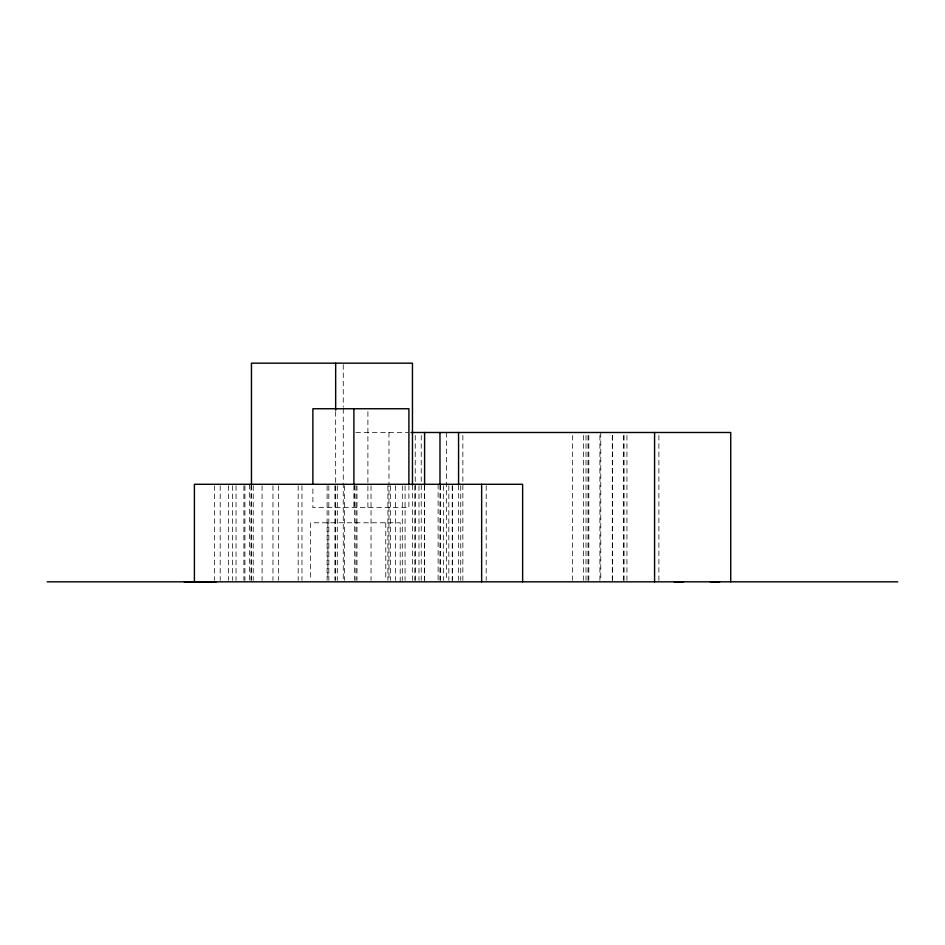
<?xml version="1.0" encoding="UTF-8"?>
<svg xmlns="http://www.w3.org/2000/svg" width="945" height="945" viewBox="0 0 945 945"><rect width="100%" height="100%" fill="white"/><g stroke="black" fill="none" stroke-linecap="round" stroke-linejoin="round"><path stroke-width="0.71" stroke-dasharray="4.72 3.54" d="M355.852 432.491L408.098 432.491M658.878 435.421L658.878 580.36M626.948 435.421L626.948 580.36M624.078 435.421L624.078 580.36M623.546 435.421L623.546 580.36M612.419 435.421L612.419 580.36M612.289 435.421L612.289 580.36M600.772 432.491L600.772 580.36M599.91 435.421L599.91 580.36M588.818 435.421L588.818 580.36M588.014 435.421L588.014 580.36M585.994 435.421L585.994 580.36M583.455 435.421L583.455 580.36M572.505 435.421L572.505 580.36M486.202 485.742L486.202 580.372M462.861 435.421L462.861 580.36M460.735 485.742L460.735 580.372M458.561 485.198L458.561 580.36M452.501 485.742L452.501 580.372M452.206 485.742L452.206 580.372M448.84 485.742L448.84 580.372M446.442 432.491L446.442 580.36M443.548 485.742L443.548 580.372M440.453 485.198L440.453 580.36M439.98 485.198L439.98 580.36M438.114 484.289L438.114 580.372M424.6 485.198L424.6 580.36M424.34 485.742L424.34 580.372M421.246 435.421L421.246 580.36M418.978 485.742L418.978 580.372M415.245 435.421L415.245 580.36M414.914 485.742L414.914 580.372M412.457 484.974L412.457 580.36M408.901 485.506L408.901 507.642L312.878 507.642L312.878 485.506M405.062 485.742L405.062 580.372M402.298 485.742L402.298 580.372M400.196 581.825L400.196 522.786L310.633 522.786L310.633 580.348M395.435 485.742L395.435 580.372M390.415 485.742L390.415 580.372M388.974 432.491L388.974 580.36M387.911 485.742L387.911 580.372M385.784 522.786L385.784 580.348M371.031 485.742L371.031 580.372M367.9 411.701L367.9 507.642M356.974 485.742L356.974 580.372M355.946 485.742L355.946 580.372M354.41 485.198L354.41 580.36M353.891 485.506L353.891 507.642M344.63 485.742L344.63 580.372M343.259 364.64L343.259 407.2M343.259 408.665L343.259 580.36M337.306 485.742L337.306 580.372M335.664 411.607L335.664 580.36M334.943 485.742L334.943 580.372M328.836 485.742L328.836 580.372M327.903 522.786L327.903 580.348M327.112 485.742L327.112 580.372M301.975 485.742L301.975 580.372M298.183 485.742L298.183 580.372M278.432 485.742L278.432 580.372M272.963 485.742L272.963 580.372M262.084 485.742L262.084 580.372M253.225 485.742L253.225 580.372M251.464 484.974L251.464 580.36M250.992 485.742L250.992 580.372M249.468 484.289L249.468 580.372M244.909 485.742L244.909 580.372M243.904 485.742L243.904 580.372M236.037 485.742L236.037 580.372M232.411 485.742L232.411 580.372M228.513 485.742L228.513 580.372M220.197 485.742L220.197 580.372M214.468 485.742L214.468 580.372"/><path stroke-width="1.42" d="M189.567 581.777L184.24 581.801L216.417 581.766M198.096 581.777L203.092 581.766M674.198 581.789L683.554 581.766M710.286 581.801L719.677 581.777M411.04 432.491L730.733 432.491L730.733 581.825M47.25 581.825L897.75 581.825M654.578 432.491L654.578 581.825M522.632 581.825L522.632 484.289L194.398 484.289L194.398 581.825M481.643 484.289L481.643 581.825M458.561 432.491L458.561 483.734M439.98 432.491L439.98 483.734M424.6 432.491L424.6 483.734M412.457 484.974L412.457 363.175L251.464 363.175L251.464 484.974M408.901 484.029L408.901 408.748L312.878 408.748L312.878 484.029M353.891 408.748L353.891 484.029M335.664 363.175L335.664 410.13"/></g></svg>
